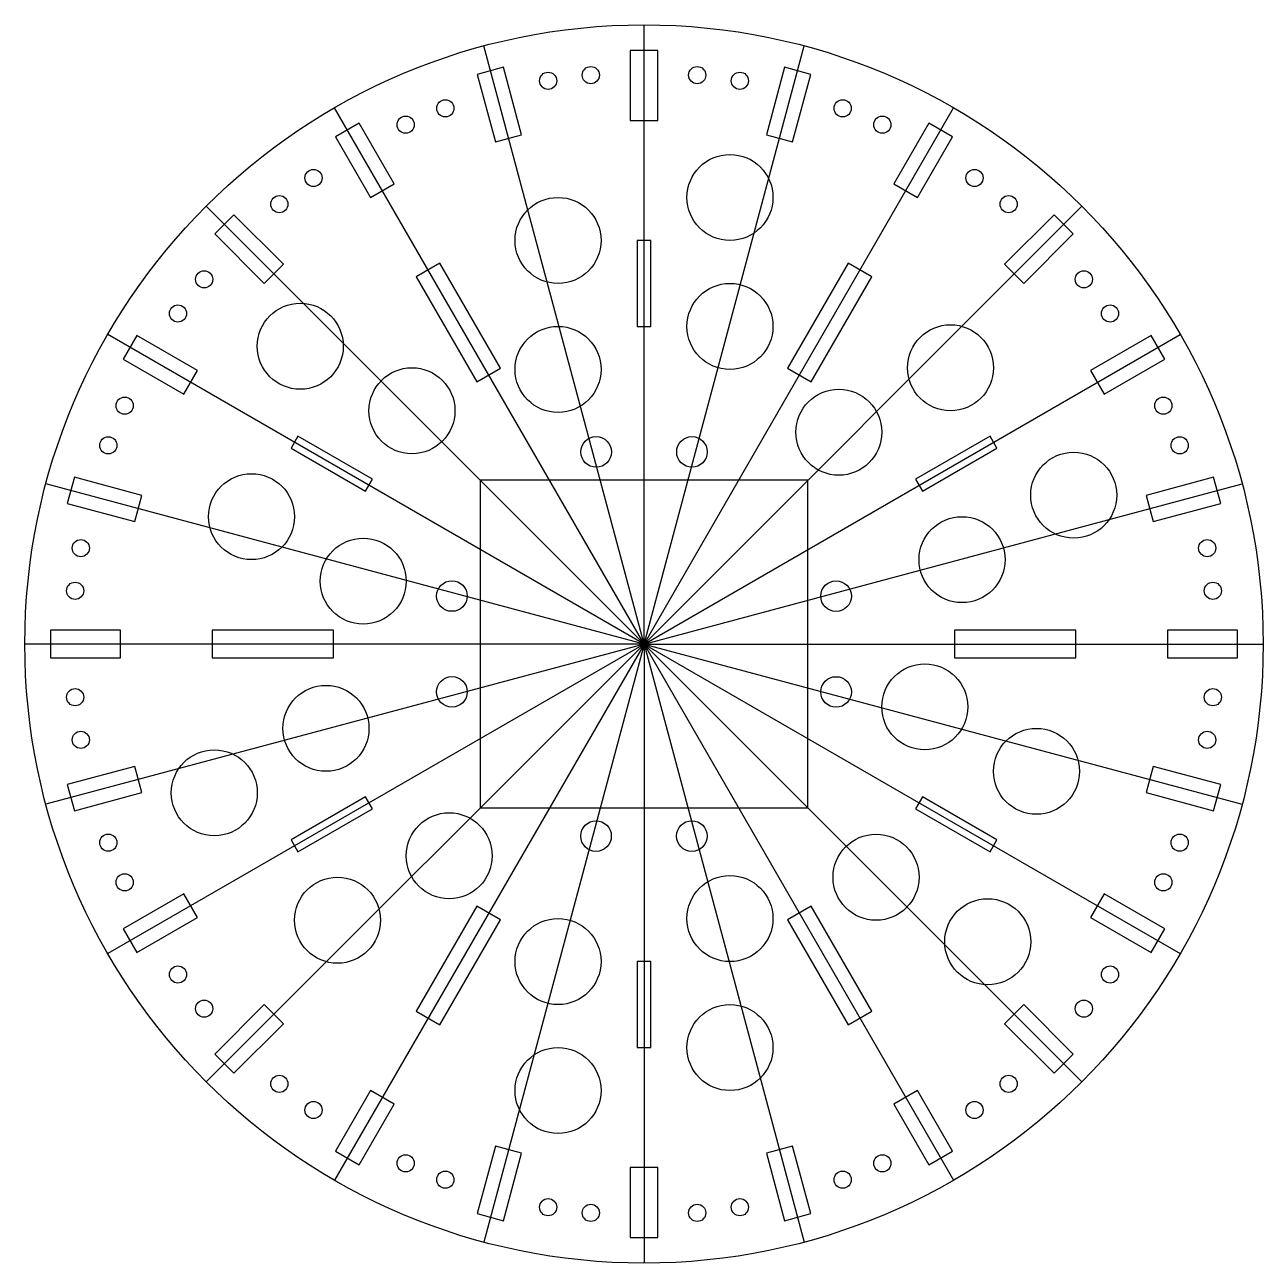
# Model space of a CAD drawing. Header units: millimetres. Extents: x -72 to 72, y -72 to 72.
import ezdxf

# ---------------------------------------------------------------- set-up
doc = ezdxf.new("R2010")
doc.units = ezdxf.units.MM
doc.layers.get('0').update_dxf_attribs({"linetype": 'CONTINUOUS'})

msp = doc.modelspace()

# ---------------------------------------------------------------- linework, layer by layer
for q in [(0, 72.02), (-18.64, 69.57), (18.64, 69.57), (-36.01, 62.38), (36.01, 62.38), (-50.93, 50.93), (50.93, 50.93), (-62.38, 36.01), (62.38, 36.01), (-69.57, 18.64), (69.57, 18.64), (-72.02, 0), (-69.57, -18.64), (-62.38, -36.01), (-50.93, -50.93), (-36.01, -62.38), (-18.64, -69.57), (0, -72.02), (18.64, -69.57), (36.01, -62.38), (50.93, -50.93), (62.38, -36.01), (69.57, -18.64), (72.02, 0)]:
    msp.add_line((0, 0), q)
for points in [[(1.59, 60.89), (1.59, 69.02), (-1.59, 69.02), (-1.59, 60.89)], [(-14.23, 59.23), (-16.33, 67.08), (-19.4, 66.26), (-17.29, 58.41)], [(17.29, 58.41), (19.4, 66.26), (16.33, 67.08), (14.23, 59.23)], [(-29.07, 53.53), (-33.14, 60.57), (-35.89, 58.98), (-31.82, 51.94)], [(31.82, 51.94), (35.89, 58.98), (33.14, 60.57), (29.07, 53.53)], [(-41.94, 44.18), (-47.69, 49.93), (-49.93, 47.69), (-44.18, 41.94)], [(44.18, 41.94), (49.93, 47.69), (47.69, 49.93), (41.94, 44.18)], [(0.8, 36.94), (0.8, 46.94), (-0.8, 46.94), (-0.8, 36.94)], [(-19.44, 30.5), (-16.69, 32.08), (-23.74, 44.3), (-26.49, 42.71)], [(16.69, 32.08), (19.44, 30.5), (26.49, 42.71), (23.74, 44.3)], [(-51.94, 31.82), (-58.98, 35.89), (-60.57, 33.14), (-53.53, 29.07)], [(53.53, 29.07), (60.57, 33.14), (58.98, 35.89), (51.94, 31.82)], [(-31.59, 19.16), (-40.25, 24.16), (-41.05, 22.78), (-32.39, 17.78)], [(32.39, 17.78), (41.05, 22.78), (40.25, 24.16), (31.59, 19.16)], [(-58.41, 17.29), (-66.26, 19.4), (-67.08, 16.33), (-59.23, 14.23)], [(-19.05, 19.05), (-19.05, -19.05), (19.05, -19.05), (19.05, 19.05)], [(59.23, 14.23), (67.08, 16.33), (66.26, 19.4), (58.41, 17.29)], [(-69.02, -1.59), (-60.89, -1.59), (-60.89, 1.59), (-69.02, 1.59)], [(-36.13, -1.59), (-36.13, 1.59), (-50.24, 1.59), (-50.24, -1.59)], [(36.13, 1.59), (36.13, -1.59), (50.24, -1.59), (50.24, 1.59)], [(60.89, -1.59), (69.02, -1.59), (69.02, 1.59), (60.89, 1.59)], [(-59.23, -14.23), (-67.08, -16.33), (-66.26, -19.4), (-58.41, -17.29)], [(58.41, -17.29), (66.26, -19.4), (67.08, -16.33), (59.23, -14.23)], [(-32.39, -17.78), (-41.05, -22.78), (-40.25, -24.16), (-31.59, -19.16)], [(31.59, -19.16), (40.25, -24.16), (41.05, -22.78), (32.39, -17.78)], [(-53.53, -29.07), (-60.57, -33.14), (-58.98, -35.89), (-51.94, -31.82)], [(51.94, -31.82), (58.98, -35.89), (60.57, -33.14), (53.53, -29.07)], [(-16.69, -32.08), (-19.44, -30.5), (-26.49, -42.71), (-23.74, -44.3)], [(19.44, -30.5), (16.69, -32.08), (23.74, -44.3), (26.49, -42.71)], [(-0.8, -36.94), (-0.8, -46.94), (0.8, -46.94), (0.8, -36.94)], [(-44.18, -41.94), (-49.93, -47.69), (-47.69, -49.93), (-41.94, -44.18)], [(41.94, -44.18), (47.69, -49.93), (49.93, -47.69), (44.18, -41.94)], [(-31.82, -51.94), (-35.89, -58.98), (-33.14, -60.57), (-29.07, -53.53)], [(29.07, -53.53), (33.14, -60.57), (35.89, -58.98), (31.82, -51.94)], [(-17.29, -58.41), (-19.4, -66.26), (-16.33, -67.08), (-14.23, -59.23)], [(14.23, -59.23), (16.33, -67.08), (19.4, -66.26), (17.29, -58.41)], [(-1.59, -60.89), (-1.59, -69.02), (1.59, -69.02), (1.59, -60.89)]]:
    msp.add_lwpolyline(points, close=True)
for centre, radius in [((0, 0), 72.02), ((-11.15, 65.51), 1), ((-6.19, 66.17), 1), ((6.19, 66.17), 1), ((11.15, 65.51), 1), ((-23.1, 62.31), 1), ((23.1, 62.31), 1), ((-27.72, 60.4), 1), ((27.72, 60.4), 1), ((10, 51.94), 5), ((-38.44, 54.21), 1), ((38.44, 54.21), 1), ((-42.41, 51.16), 1), ((-10, 46.94), 5), ((42.41, 51.16), 1), ((-51.16, 42.41), 1), ((51.16, 42.41), 1), ((10, 36.94), 5), ((-54.21, 38.44), 1), ((-39.98, 34.63), 5), ((54.21, 38.44), 1), ((-10, 31.94), 5), ((35.65, 32.13), 5), ((-26.99, 27.13), 5), ((22.66, 24.63), 5), ((-60.4, 27.72), 1), ((60.4, 27.72), 1), ((-62.31, 23.1), 1), ((-5.57, 22.34), 1.78), ((5.58, 22.34), 1.78), ((62.31, 23.1), 1), ((49.98, 17.31), 5), ((-45.65, 14.81), 5), ((36.99, 9.81), 5), ((-65.51, 11.15), 1), ((-32.66, 7.31), 5), ((65.51, 11.15), 1), ((-22.34, 5.58), 1.78), ((22.34, 5.57), 1.78), ((-66.17, 6.19), 1), ((66.17, 6.19), 1), ((32.66, -7.31), 5), ((-22.34, -5.57), 1.78), ((22.34, -5.58), 1.78), ((-66.17, -6.19), 1), ((-36.99, -9.81), 5), ((66.17, -6.19), 1), ((45.65, -14.81), 5), ((-65.51, -11.15), 1), ((65.51, -11.15), 1), ((-49.98, -17.31), 5), ((-22.66, -24.63), 5), ((-5.58, -22.34), 1.78), ((5.57, -22.34), 1.78), ((-62.31, -23.1), 1), ((26.99, -27.13), 5), ((62.31, -23.1), 1), ((-60.4, -27.72), 1), ((-35.65, -32.13), 5), ((10, -31.94), 5), ((60.4, -27.72), 1), ((39.98, -34.63), 5), ((-10, -36.94), 5), ((-54.21, -38.44), 1), ((54.21, -38.44), 1), ((-51.16, -42.41), 1), ((51.16, -42.41), 1), ((10, -46.94), 5), ((-10, -51.94), 5), ((-42.41, -51.16), 1), ((42.41, -51.16), 1), ((-38.44, -54.21), 1), ((38.44, -54.21), 1), ((-27.72, -60.4), 1), ((27.72, -60.4), 1), ((-23.1, -62.31), 1), ((23.1, -62.31), 1), ((-11.15, -65.51), 1), ((11.15, -65.51), 1), ((-6.19, -66.17), 1), ((6.19, -66.17), 1)]:
    msp.add_circle(centre, radius)

doc.saveas('drawing.dxf')
